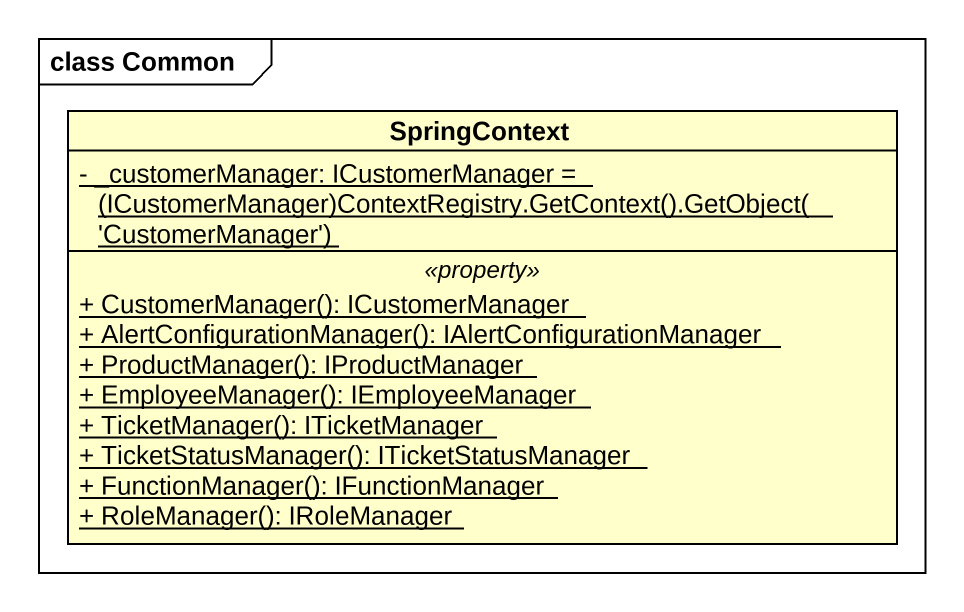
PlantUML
@startuml
mainframe class Common
hide circle
hide empty members
skinparam classAttributeIconSize 0
class SpringContext {
  {static} {field} - _customerManager: ICustomerManager = (ICustomerManager)ContextRegistry.GetContext().GetObject('CustomerManager')
  .. <<property>> ..
  {static} + CustomerManager(): ICustomerManager
  {static} + AlertConfigurationManager(): IAlertConfigurationManager
  {static} + ProductManager(): IProductManager
  {static} + EmployeeManager(): IEmployeeManager
  {static} + TicketManager(): ITicketManager
  {static} + TicketStatusManager(): ITicketStatusManager
  {static} + FunctionManager(): IFunctionManager
  {static} + RoleManager(): IRoleManager
}
@enduml
